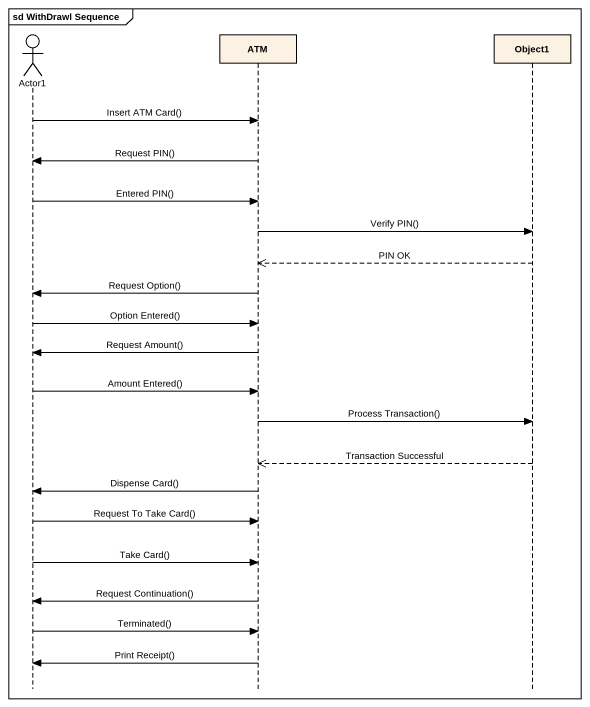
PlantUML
@startuml
mainframe sd WithDrawl Sequence
hide footbox
actor Actor1
participant ATM
participant Object1

Actor1 -> ATM : Insert ATM Card()
ATM -> Actor1 : Request PIN()
Actor1 -> ATM : Entered PIN()
ATM -> Object1 : Verify PIN()
Object1 -->> ATM : PIN OK
ATM -> Actor1 : Request Option()
Actor1 -> ATM : Option Entered()
ATM -> Actor1 : Request Amount()
Actor1 -> ATM : Amount Entered()
ATM -> Object1 : Process Transaction()
Object1 -->> ATM : Transaction Successful
ATM -> Actor1 : Dispense Card()
Actor1 -> ATM : Request To Take Card()
Actor1 -> ATM : Take Card()
ATM -> Actor1 : Request Continuation()
Actor1 -> ATM : Terminated()
ATM -> Actor1 : Print Receipt()
@enduml
